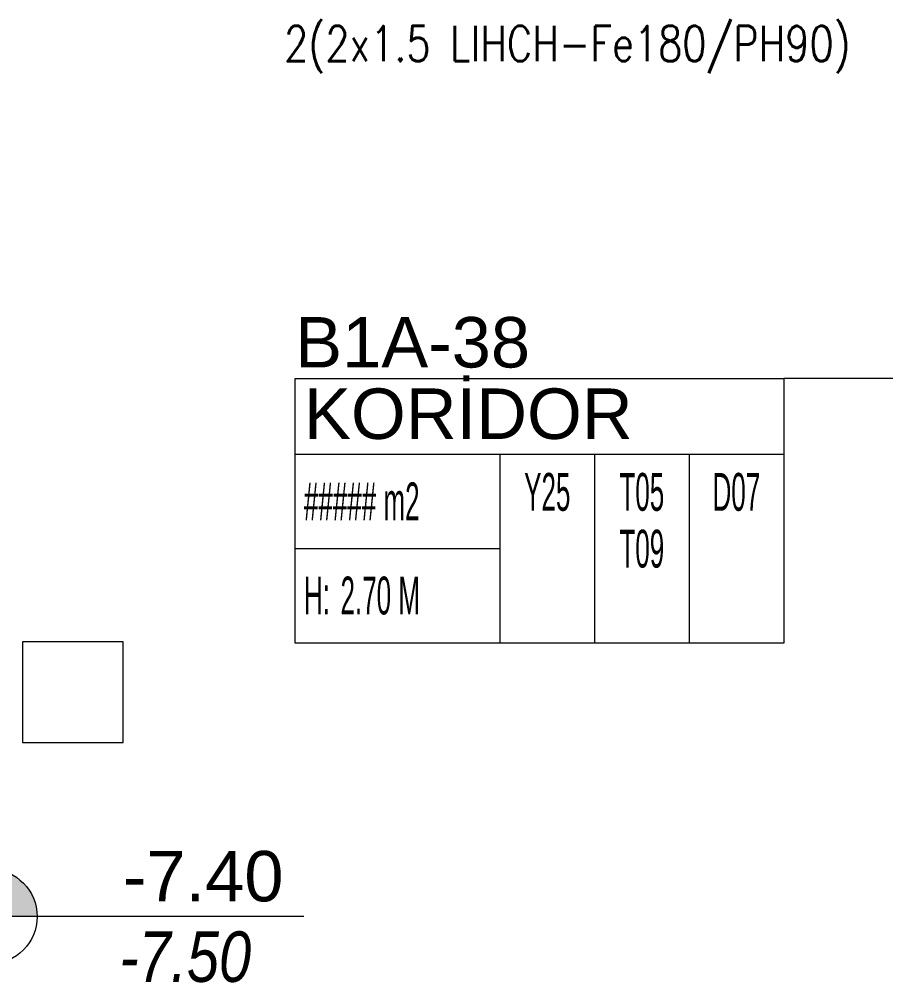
# Model space of a CAD drawing. Header units: metres. Extents: x -19121 to 152404, y -12107 to 46241.
# Drawn here: x 89358 to 90045, y 2210 to 2974 of the extents above; entities that cross this region are included whole.
import ezdxf
from ezdxf.enums import TextEntityAlignment as Align

# ---------------------------------------------------------------- set-up
doc = ezdxf.new("R2010")
doc.units = ezdxf.units.M
doc.header["$LTSCALE"] = 50
doc.header["$MEASUREMENT"] = 0
doc.layers.get('0').update_dxf_attribs({"color": 9, "lineweight": 9})
for name, color, linetype, lineweight in [('01', 9, 'Continuous', 9), ('21', 9, 'Continuous', 9), ('21_mahal200', 9, 'Continuous', 9), ('E-YAZI', 7, 'Continuous', 30)]:
    doc.layers.add(name, color=color, linetype=linetype, lineweight=lineweight)
doc.styles.add('Arial', font='arial.ttf', dxfattribs={"height": 2.5})
doc.styles.add('E-YAZI', font='txttw.shx', dxfattribs={"height": 200})
doc.styles.add('MuuM_TEXT-ITALIC', font='ARIALNI.TTF')
doc.styles.add('MuuM_TEXT-STANDART', font='ARIALN.TTF')
doc.dimstyles.new('MuuM_DIM200', dxfattribs={"dimscale": 20, "dimtxt": 2, "dimasz": 1, "dimexe": 1, "dimexo": 1, "dimgap": 1, "dimtad": 1, "dimdec": 1, "dimrnd": 0.5, "dimdsep": 46, "dimtxsty": 'MuuM_TEXT-STANDART', "dimblk": 'ARCHTICK', "dimcen": 0, "dimdle": 0.15, "dimclrd": 256, "dimclre": 256, "dimclrt": 256, "dimadec": 0, "dimazin": 0, "dimtfac": 5, "dimtdec": 1, "dimtix": 1, "dimtmove": 2, "dimatfit": 3, "dimldrblk": 'DOT', "dimfxl": 3, "dimfxlon": 1, "dimtolj": 1, "dimlwd": -1, "dimlwe": -1, "dimarcsym": 0})

# ---------------------------------------------------------------- blocks, each defined once
blk = doc.blocks.new('p-kolon_80x80')
blk.add_lwpolyline([(-40, -40), (40, -40), (40, 40), (-40, 40)], close=True)
blk = doc.blocks.new('1.Bod.Ara.Sitatik Elk')
at = {"layer": '01'}
blk.add_blockref('p-kolon_80x80', (5400, -6190), dxfattribs=at)
blk = doc.blocks.new('_ArchTick')
at = {"color": 0, "linetype": 'ByBlock', "const_width": 0.15}
blk.add_lwpolyline([(-0.5, -0.5), (0.5, 0.5)], dxfattribs=at)
blk = doc.blocks.new('_Dot')
at = {"color": 0, "linetype": 'ByBlock', "lineweight": -2}
blk.add_line((-0.5, 0), (-1, 0), dxfattribs=at)
at = {"color": 0, "linetype": 'ByBlock', "const_width": 0.5}
blk.add_lwpolyline([(-0.25, 0, 1), (0.25, 0, 1)], format="xyb", close=True, dxfattribs=at)
blk = doc.blocks.new('0_roomno2')
blk.add_lwpolyline([(19.375, -10.5), (0, -10.5), (0, 0), (19.375, 0)], close=True)
for points in [[(0, -3), (19.375, -3)], [(8.125, -3), (8.125, -10.5)], [(11.875, -3), (11.875, -10.5)], [(15.625, -3), (15.625, -10.5)], [(0, -6.75), (8.125, -6.75)]]:
    blk.add_lwpolyline(points)
at = {"style": 'MuuM_TEXT-STANDART', "width": 0.6}
blk.add_text('H:', height=1.5, dxfattribs=at).set_placement((0.35, -8.608), align=Align.MIDDLE_LEFT)
at = {"style": 'Arial'}
blk.add_attdef('ODANO', (0, 1.17), '', height=2, dxfattribs=at)
blk.add_attdef('MEKANADI', text='', height=2, dxfattribs=at).set_placement((0.35, -3), align=Align.BOTTOM_LEFT)
at = {"style": 'MuuM_TEXT-STANDART', "width": 0.6}
for tag, p in [('YER01', (10, -4.5)), ('TAVAN01', (13.75, -4.5)), ('DUVAR01', (17.5, -4.5)), ('YER02', (10, -6.75)), ('TAVAN02', (13.75, -6.75)), ('DUVAR02', (17.5, -6.75)), ('YER03', (10, -9)), ('TAVAN03', (13.75, -9)), ('DUVAR03', (17.5, -9))]:
    blk.add_attdef(tag, text='', height=1.5, dxfattribs=at).set_placement(p, align=Align.MIDDLE_CENTER)
for tag, p in [('M2', (0.35, -4.875)), ('TEMIZTAVANYUKSEKLIGI', (1.8, -8.608))]:
    blk.add_attdef(tag, text='', height=1.5, dxfattribs=at).set_placement(p, align=Align.MIDDLE_LEFT)
blk = doc.blocks.new('0_elevationtarget-p-bk')
h = blk.add_hatch(color=250)
h.paths.add_polyline_path([(1.875, 0, 0.414214), (0, 1.875), (0, 0)])
h.paths.add_polyline_path([(0, 0), (-1.875, 0, 0.414214), (0, -1.875)])
blk.add_line((0, -2.625), (0, 2.625))
blk.add_lwpolyline([(12.453, 0), (-3, 0)])
blk.add_circle((0, 0), 1.875)
at = {"style": 'Arial'}
blk.add_attdef('BITMISKOT', text='', height=2, dxfattribs=at).set_placement((4.5, 0), align=Align.BOTTOM_LEFT)
at = {"style": 'MuuM_TEXT-ITALIC'}
blk.add_attdef('FINISHINGFLOORLEVEL', text='', height=2, dxfattribs=at).set_placement((4.5, -0.592), align=Align.TOP_LEFT)
blk = doc.blocks.new('1.Bod.Ara.Mimari Elk')
at = {"layer": '21', "xscale": 20, "yscale": 20, "zscale": 20}
blk.add_blockref('0_elevationtarget-p-bk', (5334.23, -6367.85), dxfattribs=at).add_auto_attribs({'BITMISKOT': ' -7.40', 'FINISHINGFLOORLEVEL': ' -7.50'})
at = {"layer": '21_mahal200'}
ref = blk.add_blockref('0_roomno2', (5576.3, -5941.19), dxfattribs=dict(at, xscale=20, yscale=20, zscale=20))
ref.add_attrib('ODANO', 'B1A-38', (5576.3, -5932.55), dxfattribs={"layer": '0', "height": 40, "style": 'Arial'})
ref.add_attrib('MEKANADI', 'KORİDOR', dxfattribs={"layer": '0', "height": 40, "style": 'Arial'}).set_placement((5583.3, -6001.19), align=Align.BOTTOM_LEFT)
ref.add_attrib('M2', '##### m2', dxfattribs={"layer": '0', "height": 30, "style": 'MuuM_TEXT-STANDART', "width": 0.6}).set_placement((5583.3, -6038.69), align=Align.MIDDLE_LEFT)
ref.add_attrib('TEMIZTAVANYUKSEKLIGI', '2.70 M', dxfattribs={"layer": '0', "height": 30, "style": 'MuuM_TEXT-STANDART', "width": 0.6}).set_placement((5612.3, -6113.35), align=Align.MIDDLE_LEFT)
ref.add_attrib('YER01', 'Y25', dxfattribs={"layer": '0', "height": 30, "style": 'MuuM_TEXT-STANDART', "width": 0.6}).set_placement((5776.3, -6031.19), align=Align.MIDDLE_CENTER)
ref.add_attrib('TAVAN01', 'T05', dxfattribs={"layer": '0', "height": 30, "style": 'MuuM_TEXT-STANDART', "width": 0.6}).set_placement((5851.3, -6031.19), align=Align.MIDDLE_CENTER)
ref.add_attrib('DUVAR01', 'D07', dxfattribs={"layer": '0', "height": 30, "style": 'MuuM_TEXT-STANDART', "width": 0.6}).set_placement((5926.3, -6031.19), align=Align.MIDDLE_CENTER)
ref.add_attrib('TAVAN02', 'T09', dxfattribs={"layer": '0', "height": 30, "style": 'MuuM_TEXT-STANDART', "width": 0.6}).set_placement((5851.3, -6076.19), align=Align.MIDDLE_CENTER)
blk.add_leader([(6221.2, -5941.19), (5963.8, -5941.19)], dimstyle='MuuM_DIM200', override={"dimasz": 1, "dimfxl": 10}, dxfattribs=at)

msp = doc.modelspace()

# ---------------------------------------------------------------- block references
for name in ['1.Bod.Ara.Mimari Elk', '1.Bod.Ara.Sitatik Elk']:
    msp.add_blockref(name, (84000, 8630))

# ---------------------------------------------------------------- texts
at = {"layer": 'E-YAZI', "color": 3, "style": 'E-YAZI', "width": 0.8}
msp.add_text('2(2x1.5 LIHCH-Fe180/PH90)', height=28, dxfattribs=at).set_placement((89567.6, 2940.21))

doc.saveas('drawing.dxf')
